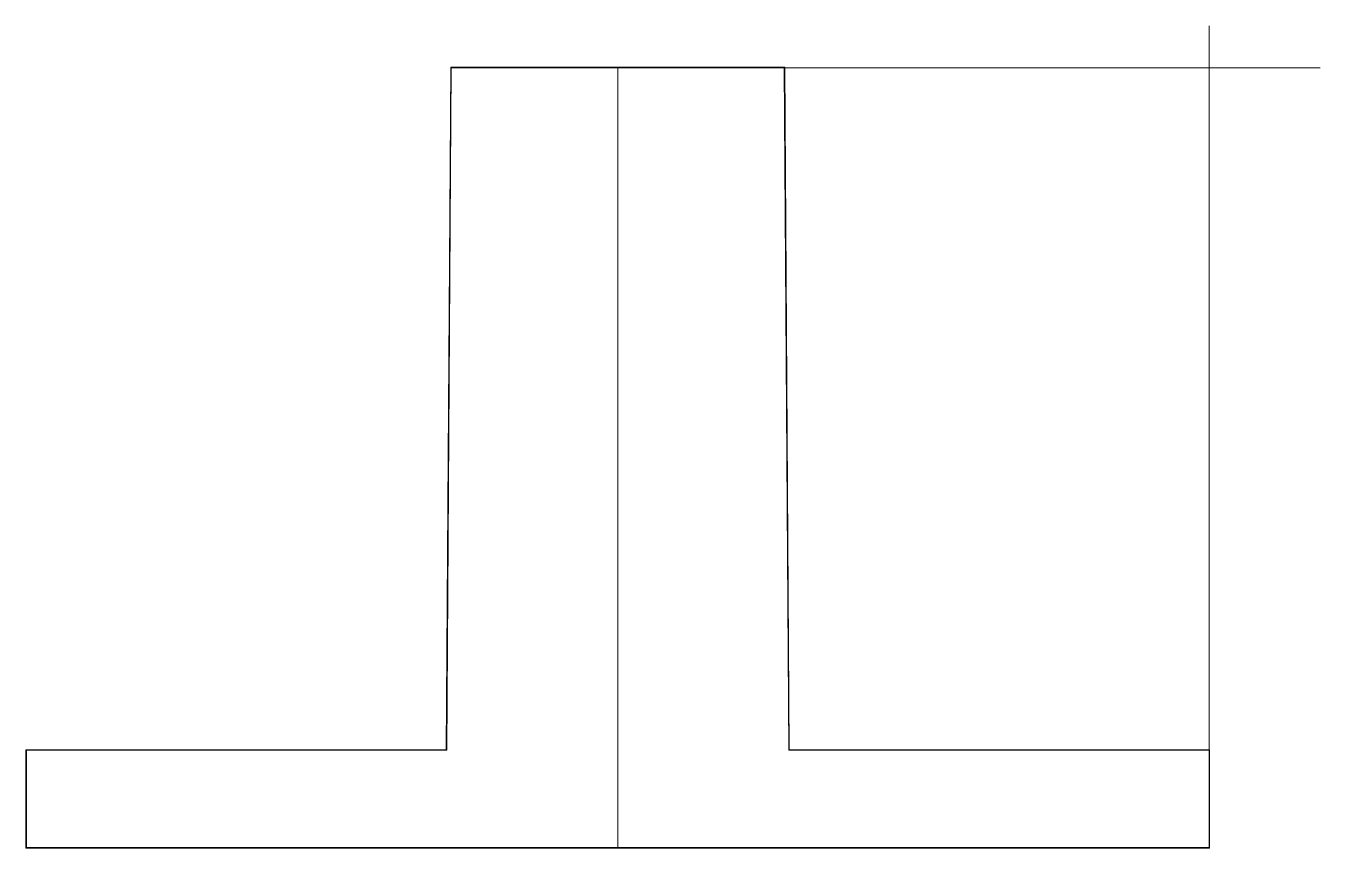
# Model space of a CAD drawing. Extents: x 0 to 14.2, y -0.1 to 9.
import ezdxf

# ---------------------------------------------------------------- set-up
doc = ezdxf.new("R2010")
doc.units = 0
doc.header["$MEASUREMENT"] = 0
doc.layers.add('outline', color=3, linetype='Continuous')

msp = doc.modelspace()

# ---------------------------------------------------------------- linework, layer by layer
at = {"linetype": 'Continuous', "lineweight": 0, "flags": 128}
for points in [[(13, 1), (13, 8.96)], [(6.5, 8.5), (6.5, -0.07)], [(8.33, 8.5), (14.219, 8.5)]]:
    msp.add_lwpolyline(points, dxfattribs=at)
msp.add_lwpolyline([(0, 1), (4.62, 1), (4.67, 8.5), (8.33, 8.5), (8.38, 1), (13, 1), (13, -0.07), (0, -0.07)], close=True, dxfattribs=at)
at = {"layer": 'outline', "linetype": 'Continuous', "lineweight": 0, "flags": 128}
msp.add_lwpolyline([(-0.005, 1.005), (4.615, 1.005), (4.665, 8.505), (8.335, 8.505), (8.385, 1.005), (13.005, 1.005), (13.005, -0.075), (-0.005, -0.075)], close=True, dxfattribs=at)

doc.saveas('drawing.dxf')
